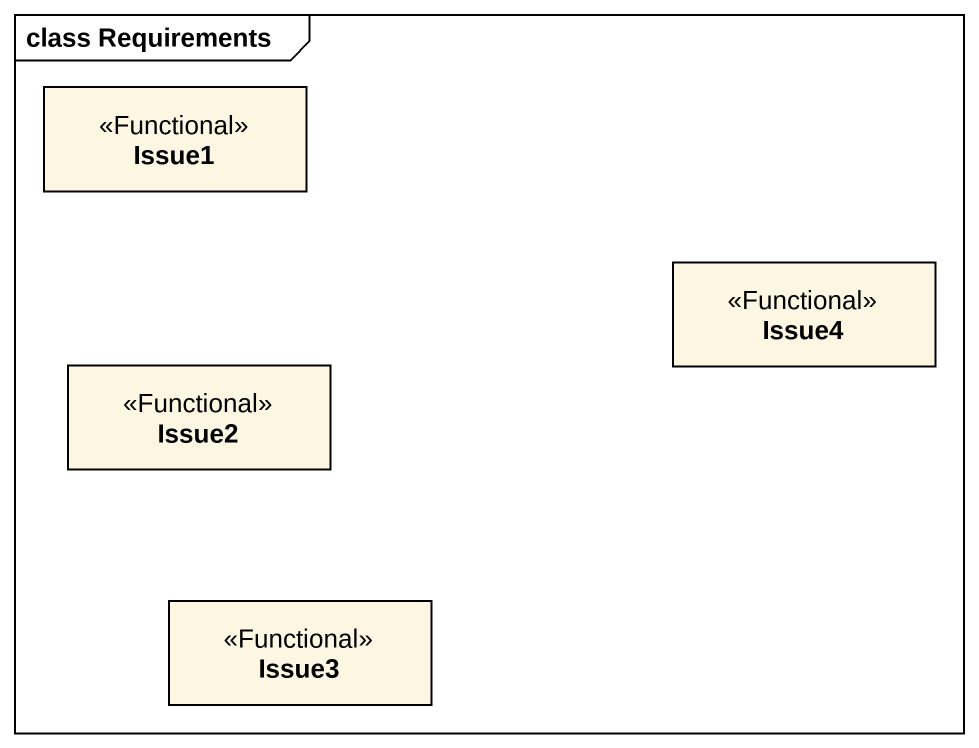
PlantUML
@startuml
mainframe class Requirements
hide circle
hide empty members
class Issue1 <<Functional>>
class Issue2 <<Functional>>
class Issue4 <<Functional>>
class Issue3 <<Functional>>
@enduml
